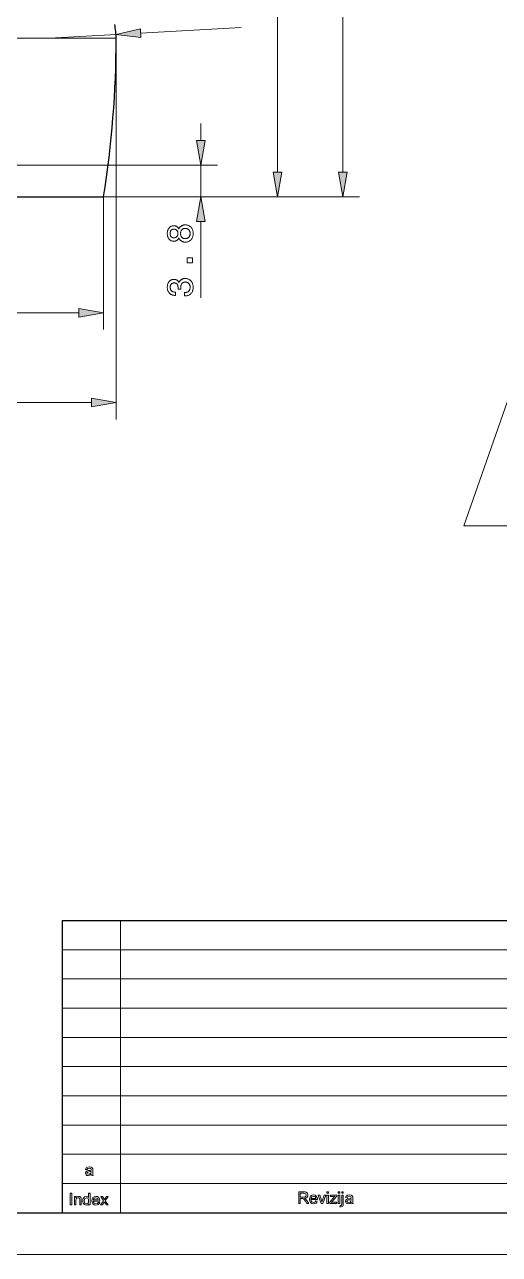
# Model space of a CAD drawing. Extents: x 0 to 297, y 0 to 532.
# Drawn here: x 137.9 to 194.8, y 0 to 147.3 of the extents above; entities that cross this region are included whole.
import ezdxf

# ---------------------------------------------------------------- set-up
doc = ezdxf.new("R2010")
doc.units = 0

msp = doc.modelspace()

# ---------------------------------------------------------------- linework, layer by layer
at = {"color": 7, "lineweight": 13}
for p, q in [((176.05, 129.66), (176.05, 274.25)), ((168.2, 129.66), (168.2, 186.25)), ((148.88, 145.71), (98.51, 145.71)), ((148.88, 145.71), (148.88, 100.05)), ((133.28, 130.51), (161.03, 130.51)), ((147.38, 126.71), (170.2, 126.71)), ((147.38, 126.71), (178.05, 126.71)), ((85.24, 112.83), (144.43, 112.83)), ((83.74, 102.05), (145.93, 102.05)), ((149.42, 40), (149.42, 5)), ((142.42, 36.5), (292, 36.5)), ((292, 33), (142.42, 33)), ((142.42, 29.5), (260.61, 29.5)), ((142.42, 26), (260.61, 26)), ((142.42, 22.5), (260.61, 22.5)), ((142.42, 19), (292, 19)), ((224.21, 15.5), (142.42, 15.5)), ((142.42, 12), (292, 12)), ((142.42, 8.5), (292, 8.5)), ((0, 0), (297, 0))]:
    msp.add_line(p, q, dxfattribs=at)
at = {"color": 7, "lineweight": 13, "ltscale": 0.2}
msp.add_line((140.88, 145.71), (148.87, 146.16), dxfattribs=at)
at = {"color": 7, "lineweight": 13, "ltscale": 0.30114}
msp.add_line((151.82, 146.32), (163.85, 147), dxfattribs=at)
at = {"color": 7, "lineweight": 13, "ltscale": 0.051139}
msp.add_line((159.03, 133.46), (159.03, 135.51), dxfattribs=at)
at = {"color": 7, "lineweight": 13, "ltscale": 0.095}
msp.add_line((159.03, 126.71), (159.03, 130.51), dxfattribs=at)
at = {"color": 7, "lineweight": 30}
for p, q in [((82.28, 126.71), (147.38, 126.71)), ((142.42, 40), (292, 40)), ((142.42, 40), (142.42, 5)), ((20, 5), (292, 5))]:
    msp.add_line(p, q, dxfattribs=at)
at = {"color": 7, "lineweight": 13, "ltscale": 0.397013}
msp.add_line((147.38, 126.71), (147.38, 110.83), dxfattribs=at)
at = {"color": 7, "lineweight": 13, "ltscale": 0.341064}
msp.add_line((147.38, 126.71), (161.03, 126.71), dxfattribs=at)
at = {"color": 7, "lineweight": 13, "ltscale": 0.228362}
msp.add_line((159.03, 114.62), (159.03, 123.75), dxfattribs=at)
at = {"color": 7, "lineweight": 13}
for points in [[(151.79, 146.84), (148.87, 146.16), (151.85, 145.8)], [(158.51, 133.46), (159.03, 130.51), (159.55, 133.46)], [(167.68, 129.66), (168.2, 126.71), (168.72, 129.66)], [(175.53, 129.66), (176.05, 126.71), (176.57, 129.66)], [(159.55, 123.75), (159.03, 126.71), (158.51, 123.75)], [(156.41, 121.78), (156.39, 121.74), (156.37, 121.7), (156.35, 121.67), (156.33, 121.64), (156.3, 121.6), (156.28, 121.58), (156.25, 121.55), (156.22, 121.52), (156.2, 121.5), (156.17, 121.48), (156.13, 121.46), (156.1, 121.45), (156.07, 121.43), (156.03, 121.42), (155.99, 121.41), (155.95, 121.4), (155.91, 121.39), (155.87, 121.39), (155.83, 121.38), (155.78, 121.38), (155.71, 121.38), (155.65, 121.39), (155.59, 121.41), (155.53, 121.42), (155.47, 121.45), (155.42, 121.47), (155.36, 121.51), (155.31, 121.55), (155.27, 121.59), (155.22, 121.64), (155.18, 121.69), (155.15, 121.75), (155.11, 121.81), (155.09, 121.87), (155.06, 121.94), (155.04, 122.01), (155.03, 122.08), (155.02, 122.15), (155.01, 122.23), (155.01, 122.31), (155.01, 122.4), (155.02, 122.47), (155.03, 122.55), (155.04, 122.62), (155.06, 122.69), (155.09, 122.76), (155.11, 122.82), (155.15, 122.88), (155.18, 122.93), (155.22, 122.99), (155.27, 123.04), (155.31, 123.08), (155.36, 123.12), (155.42, 123.15), (155.47, 123.18), (155.53, 123.2), (155.59, 123.22), (155.65, 123.23), (155.71, 123.24), (155.78, 123.24), (155.83, 123.24), (155.87, 123.24), (155.91, 123.23), (155.95, 123.23), (155.99, 123.22), (156.03, 123.21), (156.07, 123.2), (156.1, 123.18), (156.14, 123.16), (156.17, 123.15), (156.2, 123.13), (156.23, 123.1), (156.25, 123.08), (156.28, 123.05), (156.31, 123.02), (156.33, 122.99), (156.35, 122.96), (156.37, 122.93), (156.39, 122.89), (156.41, 122.85), (156.43, 122.9), (156.45, 122.94), (156.48, 122.99), (156.5, 123.03), (156.53, 123.07), (156.56, 123.1), (156.59, 123.14), (156.62, 123.17), (156.66, 123.2), (156.7, 123.22), (156.74, 123.25), (156.78, 123.27), (156.82, 123.29), (156.86, 123.3), (156.91, 123.32), (156.96, 123.33), (157.01, 123.34), (157.06, 123.34), (157.11, 123.35), (157.17, 123.35), (157.25, 123.34), (157.33, 123.34), (157.41, 123.32), (157.48, 123.3), (157.56, 123.28), (157.62, 123.25), (157.69, 123.21), (157.75, 123.17), (157.8, 123.12), (157.86, 123.07), (157.9, 123.01), (157.95, 122.95), (157.99, 122.88), (158.02, 122.81), (158.05, 122.74), (158.07, 122.66), (158.09, 122.58), (158.1, 122.5), (158.11, 122.41), (158.11, 122.31), (158.11, 122.22), (158.1, 122.13), (158.09, 122.05), (158.07, 121.97), (158.05, 121.89), (158.02, 121.82), (157.99, 121.75), (157.95, 121.68), (157.9, 121.62), (157.86, 121.56), (157.8, 121.51), (157.75, 121.46), (157.69, 121.42), (157.62, 121.38), (157.56, 121.35), (157.48, 121.33), (157.41, 121.31), (157.33, 121.29), (157.25, 121.29), (157.17, 121.28), (157.11, 121.28), (157.06, 121.29), (157.01, 121.29), (156.96, 121.3), (156.91, 121.31), (156.86, 121.33), (156.82, 121.34), (156.78, 121.36), (156.74, 121.38), (156.7, 121.41), (156.66, 121.43), (156.62, 121.46), (156.59, 121.49), (156.56, 121.53), (156.53, 121.56), (156.5, 121.6), (156.48, 121.64), (156.45, 121.69), (156.43, 121.73)], [(155.82, 121.79), (155.86, 121.79), (155.9, 121.8), (155.94, 121.81), (155.97, 121.82), (156.01, 121.83), (156.04, 121.84), (156.07, 121.86), (156.11, 121.88), (156.13, 121.91), (156.16, 121.94), (156.19, 121.96), (156.21, 122), (156.23, 122.03), (156.24, 122.06), (156.26, 122.1), (156.27, 122.14), (156.28, 122.18), (156.29, 122.22), (156.29, 122.27), (156.29, 122.31), (156.29, 122.36), (156.29, 122.41), (156.28, 122.45), (156.27, 122.49), (156.26, 122.53), (156.24, 122.57), (156.23, 122.6), (156.21, 122.63), (156.19, 122.66), (156.16, 122.69), (156.13, 122.72), (156.11, 122.75), (156.07, 122.77), (156.04, 122.79), (156.01, 122.8), (155.97, 122.81), (155.94, 122.82), (155.9, 122.83), (155.86, 122.84), (155.82, 122.84), (155.77, 122.84), (155.73, 122.83), (155.69, 122.82), (155.66, 122.81), (155.62, 122.8), (155.59, 122.79), (155.56, 122.77), (155.53, 122.75), (155.5, 122.72), (155.48, 122.7), (155.45, 122.67), (155.43, 122.64), (155.41, 122.6), (155.4, 122.57), (155.38, 122.53), (155.37, 122.49), (155.36, 122.45), (155.36, 122.41), (155.35, 122.36), (155.35, 122.31), (155.35, 122.27), (155.36, 122.22), (155.36, 122.18), (155.37, 122.14), (155.38, 122.1), (155.4, 122.06), (155.41, 122.03), (155.43, 121.99), (155.45, 121.96), (155.48, 121.93), (155.5, 121.91), (155.53, 121.88), (155.56, 121.86), (155.59, 121.84), (155.62, 121.83), (155.66, 121.82), (155.69, 121.81), (155.73, 121.8), (155.77, 121.79)], [(157.16, 121.7), (157.21, 121.7), (157.26, 121.7), (157.31, 121.71), (157.36, 121.72), (157.4, 121.74), (157.45, 121.76), (157.49, 121.78), (157.52, 121.8), (157.56, 121.83), (157.59, 121.86), (157.62, 121.9), (157.65, 121.93), (157.67, 121.97), (157.69, 122.02), (157.71, 122.06), (157.73, 122.11), (157.74, 122.15), (157.74, 122.2), (157.75, 122.26), (157.75, 122.31), (157.75, 122.37), (157.74, 122.42), (157.74, 122.47), (157.73, 122.52), (157.71, 122.57), (157.69, 122.61), (157.67, 122.66), (157.65, 122.69), (157.62, 122.73), (157.59, 122.77), (157.56, 122.8), (157.52, 122.83), (157.49, 122.85), (157.45, 122.87), (157.4, 122.89), (157.36, 122.91), (157.31, 122.92), (157.26, 122.92), (157.21, 122.93), (157.16, 122.93), (157.11, 122.93), (157.06, 122.92), (157.01, 122.92), (156.97, 122.91), (156.93, 122.89), (156.89, 122.87), (156.85, 122.85), (156.82, 122.83), (156.79, 122.8), (156.75, 122.77), (156.73, 122.73), (156.7, 122.7), (156.68, 122.66), (156.66, 122.62), (156.64, 122.57), (156.63, 122.52), (156.62, 122.48), (156.61, 122.42), (156.61, 122.37), (156.61, 122.31), (156.61, 122.26), (156.61, 122.2), (156.62, 122.15), (156.63, 122.1), (156.64, 122.06), (156.66, 122.01), (156.68, 121.97), (156.7, 121.93), (156.73, 121.9), (156.75, 121.86), (156.79, 121.83), (156.82, 121.8), (156.85, 121.78), (156.89, 121.76), (156.93, 121.74), (156.97, 121.72), (157.01, 121.71), (157.06, 121.7), (157.11, 121.7)], [(158.03, 118.82), (157.38, 118.82), (157.38, 119.42), (158.03, 119.42)], [(157.09, 114.83), (157.09, 115.23), (157.15, 115.23), (157.21, 115.24), (157.26, 115.25), (157.32, 115.26), (157.37, 115.27), (157.41, 115.29), (157.46, 115.32), (157.5, 115.34), (157.54, 115.37), (157.58, 115.4), (157.61, 115.44), (157.64, 115.47), (157.67, 115.51), (157.69, 115.56), (157.71, 115.6), (157.72, 115.65), (157.73, 115.7), (157.74, 115.76), (157.75, 115.81), (157.75, 115.87), (157.75, 115.93), (157.74, 115.98), (157.74, 116.04), (157.73, 116.09), (157.71, 116.13), (157.69, 116.18), (157.67, 116.22), (157.65, 116.26), (157.62, 116.3), (157.59, 116.34), (157.56, 116.37), (157.52, 116.4), (157.49, 116.42), (157.45, 116.44), (157.4, 116.46), (157.36, 116.48), (157.31, 116.49), (157.26, 116.5), (157.21, 116.5), (157.16, 116.51), (157.11, 116.5), (157.06, 116.5), (157.02, 116.49), (156.98, 116.48), (156.93, 116.46), (156.9, 116.45), (156.86, 116.42), (156.83, 116.4), (156.8, 116.37), (156.77, 116.34), (156.74, 116.3), (156.72, 116.27), (156.7, 116.23), (156.68, 116.18), (156.66, 116.14), (156.65, 116.09), (156.64, 116.04), (156.63, 115.98), (156.63, 115.93), (156.63, 115.87), (156.63, 115.86), (156.63, 115.85), (156.63, 115.84), (156.63, 115.83), (156.63, 115.82), (156.63, 115.81), (156.63, 115.81), (156.63, 115.8), (156.63, 115.79), (156.63, 115.78), (156.63, 115.77), (156.63, 115.76), (156.63, 115.75), (156.63, 115.74), (156.63, 115.72), (156.63, 115.71), (156.63, 115.7), (156.63, 115.69), (156.63, 115.67), (156.64, 115.66), (156.3, 115.66), (156.3, 115.67), (156.3, 115.67), (156.3, 115.68), (156.3, 115.69), (156.3, 115.7), (156.3, 115.71), (156.3, 115.72), (156.3, 115.73), (156.3, 115.74), (156.3, 115.74), (156.3, 115.75), (156.3, 115.76), (156.3, 115.77), (156.3, 115.78), (156.3, 115.79), (156.3, 115.79), (156.3, 115.8), (156.3, 115.81), (156.3, 115.82), (156.3, 115.82), (156.3, 115.88), (156.3, 115.93), (156.29, 115.98), (156.28, 116.03), (156.27, 116.08), (156.26, 116.12), (156.24, 116.16), (156.23, 116.19), (156.21, 116.22), (156.19, 116.25), (156.16, 116.28), (156.13, 116.3), (156.11, 116.33), (156.07, 116.34), (156.04, 116.36), (156, 116.37), (155.96, 116.38), (155.92, 116.39), (155.88, 116.39), (155.83, 116.39), (155.79, 116.39), (155.75, 116.39), (155.71, 116.38), (155.67, 116.37), (155.63, 116.36), (155.6, 116.34), (155.57, 116.33), (155.54, 116.31), (155.51, 116.28), (155.48, 116.26), (155.46, 116.23), (155.44, 116.2), (155.42, 116.17), (155.41, 116.13), (155.39, 116.09), (155.38, 116.05), (155.37, 116.01), (155.37, 115.96), (155.36, 115.92), (155.36, 115.87), (155.36, 115.81), (155.37, 115.76), (155.38, 115.71), (155.39, 115.66), (155.4, 115.61), (155.42, 115.57), (155.44, 115.53), (155.47, 115.5), (155.49, 115.46), (155.52, 115.43), (155.56, 115.4), (155.6, 115.38), (155.64, 115.36), (155.68, 115.34), (155.72, 115.32), (155.77, 115.31), (155.83, 115.3), (155.88, 115.29), (155.94, 115.28), (156, 115.28), (156, 114.9), (155.97, 114.9), (155.88, 114.9), (155.8, 114.91), (155.72, 114.92), (155.65, 114.94), (155.58, 114.96), (155.51, 114.99), (155.44, 115.02), (155.38, 115.06), (155.32, 115.11), (155.27, 115.16), (155.22, 115.21), (155.18, 115.26), (155.14, 115.33), (155.1, 115.39), (155.07, 115.46), (155.05, 115.53), (155.03, 115.6), (155.02, 115.68), (155.01, 115.76), (155.01, 115.85), (155.01, 115.94), (155.02, 116.02), (155.03, 116.1), (155.04, 116.18), (155.06, 116.25), (155.08, 116.32), (155.11, 116.39), (155.14, 116.45), (155.18, 116.51), (155.22, 116.56), (155.26, 116.61), (155.31, 116.65), (155.36, 116.69), (155.42, 116.72), (155.48, 116.75), (155.54, 116.77), (155.6, 116.79), (155.67, 116.8), (155.74, 116.81), (155.82, 116.81), (155.86, 116.81), (155.9, 116.81), (155.94, 116.8), (155.98, 116.8), (156.02, 116.79), (156.05, 116.78), (156.09, 116.76), (156.12, 116.75), (156.15, 116.73), (156.19, 116.72), (156.22, 116.7), (156.24, 116.67), (156.27, 116.65), (156.3, 116.62), (156.32, 116.6), (156.34, 116.57), (156.37, 116.54), (156.39, 116.5), (156.4, 116.47), (156.42, 116.43), (156.44, 116.48), (156.46, 116.52), (156.48, 116.57), (156.51, 116.61), (156.53, 116.65), (156.56, 116.68), (156.59, 116.71), (156.63, 116.74), (156.66, 116.77), (156.7, 116.8), (156.73, 116.82), (156.77, 116.84), (156.82, 116.86), (156.86, 116.88), (156.91, 116.89), (156.95, 116.91), (157, 116.91), (157.05, 116.92), (157.1, 116.92), (157.16, 116.93), (157.24, 116.92), (157.32, 116.91), (157.4, 116.9), (157.48, 116.88), (157.55, 116.85), (157.62, 116.82), (157.68, 116.78), (157.74, 116.74), (157.8, 116.69), (157.85, 116.63), (157.9, 116.57), (157.95, 116.5), (157.99, 116.44), (158.02, 116.36), (158.05, 116.29), (158.07, 116.21), (158.09, 116.12), (158.1, 116.03), (158.11, 115.94), (158.11, 115.85), (158.11, 115.75), (158.1, 115.67), (158.09, 115.58), (158.07, 115.5), (158.05, 115.43), (158.02, 115.36), (157.98, 115.29), (157.94, 115.22), (157.89, 115.16), (157.84, 115.11), (157.79, 115.05), (157.73, 115.01), (157.66, 114.96), (157.59, 114.93), (157.52, 114.9), (157.45, 114.87), (157.37, 114.85), (157.29, 114.84), (157.2, 114.83), (157.12, 114.83)], [(144.43, 112.31), (147.38, 112.83), (144.43, 113.35)], [(145.93, 101.53), (148.88, 102.05), (145.93, 102.57)], [(145.9, 9.6), (145.72, 9.48), (145.54, 9.44), (145.39, 9.46), (145.29, 9.52), (145.2, 9.73), (145.24, 9.87), (145.32, 9.96), (145.44, 10.02), (145.59, 10.05), (145.76, 10.07), (145.88, 10.1), (145.88, 10.15), (145.84, 10.28), (145.65, 10.34), (145.48, 10.3), (145.4, 10.16), (145.22, 10.18), (145.3, 10.36), (145.45, 10.46), (145.68, 10.49), (145.9, 10.46), (146.02, 10.38), (146.07, 10.27), (146.08, 10.11), (146.08, 9.9), (146.08, 9.71), (146.09, 9.6), (146.14, 9.46), (145.96, 9.46)], [(145.88, 9.95), (145.77, 9.92), (145.61, 9.89), (145.47, 9.86), (145.4, 9.81), (145.38, 9.74), (145.43, 9.64), (145.58, 9.6), (145.75, 9.64), (145.86, 9.75), (145.88, 9.89)], [(170.76, 6.09), (170.76, 7.49), (171.37, 7.49), (171.53, 7.48), (171.64, 7.45), (171.79, 7.32), (171.85, 7.11), (171.83, 6.97), (171.76, 6.86), (171.64, 6.78), (171.47, 6.73), (171.58, 6.66), (171.73, 6.47), (171.96, 6.09), (171.74, 6.09), (171.56, 6.38), (171.43, 6.58), (171.34, 6.67), (171.26, 6.71), (171.16, 6.71), (170.95, 6.71), (170.95, 6.09)], [(174.14, 7.32), (174.14, 7.49), (174.31, 7.49), (174.31, 7.32)], [(175.5, 7.32), (175.5, 7.49), (175.67, 7.49), (175.67, 7.32)], [(175.91, 7.32), (175.91, 7.49), (176.08, 7.49), (176.08, 7.32)], [(143.38, 5.92), (143.38, 7.32), (143.57, 7.32), (143.57, 5.92)], [(143.88, 5.92), (143.88, 6.93), (144.06, 6.93), (144.06, 6.79), (144.19, 6.91), (144.37, 6.95), (144.53, 6.92), (144.64, 6.83), (144.69, 6.7), (144.7, 6.54), (144.7, 5.92), (144.52, 5.92), (144.52, 6.53), (144.51, 6.68), (144.44, 6.76), (144.32, 6.79), (144.14, 6.73), (144.08, 6.63), (144.06, 6.46), (144.06, 5.92)], [(145.59, 5.92), (145.59, 6.07), (145.48, 5.94), (145.32, 5.9), (145.1, 5.97), (144.95, 6.15), (144.91, 6.28), (144.89, 6.42), (144.91, 6.57), (144.94, 6.7), (145.09, 6.88), (145.32, 6.95), (145.48, 6.91), (145.59, 6.8), (145.59, 7.32), (145.77, 7.32), (145.77, 5.92)], [(145.07, 6.42), (145.09, 6.26), (145.15, 6.15), (145.33, 6.05), (145.52, 6.14), (145.58, 6.25), (145.59, 6.41), (145.58, 6.58), (145.52, 6.7), (145.33, 6.79), (145.14, 6.7), (145.09, 6.59)], [(146.74, 6.23), (146.91, 6.21), (146.85, 6.08), (146.75, 5.98), (146.62, 5.92), (146.46, 5.9), (146.25, 5.93), (146.1, 6.04), (146, 6.2), (145.96, 6.42), (146, 6.64), (146.1, 6.81), (146.25, 6.91), (146.45, 6.95), (146.63, 6.92), (146.79, 6.81), (146.88, 6.65), (146.92, 6.43), (146.92, 6.39), (146.14, 6.39), (146.17, 6.24), (146.24, 6.14), (146.46, 6.05), (146.63, 6.1)], [(146.14, 6.54), (146.74, 6.54), (146.67, 6.71), (146.45, 6.79), (146.23, 6.72)], [(147.01, 5.92), (147.37, 6.43), (147.03, 6.93), (147.24, 6.93), (147.41, 6.69), (147.48, 6.58), (147.56, 6.68), (147.73, 6.93), (147.94, 6.93), (147.58, 6.43), (147.93, 5.92), (147.72, 5.92), (147.51, 6.22), (147.48, 6.27), (147.22, 5.92)], [(170.95, 6.87), (171.34, 6.87), (171.52, 6.89), (171.62, 6.98), (171.65, 7.11), (171.59, 7.27), (171.38, 7.34), (170.95, 7.34)], [(172.81, 6.4), (172.98, 6.38), (172.92, 6.25), (172.83, 6.15), (172.69, 6.09), (172.53, 6.07), (172.33, 6.11), (172.17, 6.21), (172.07, 6.37), (172.04, 6.59), (172.07, 6.81), (172.17, 6.98), (172.33, 7.09), (172.52, 7.12), (172.71, 7.09), (172.86, 6.99), (172.96, 6.82), (172.99, 6.6), (172.99, 6.56), (172.21, 6.56), (172.24, 6.42), (172.31, 6.31), (172.53, 6.23), (172.7, 6.27)], [(172.21, 6.71), (172.82, 6.71), (172.75, 6.88), (172.52, 6.97), (172.31, 6.9)], [(173.45, 6.09), (173.09, 7.1), (173.27, 7.1), (173.48, 6.5), (173.54, 6.29), (173.61, 6.48), (173.82, 7.1), (174, 7.1), (173.66, 6.09)], [(174.14, 6.09), (174.14, 7.1), (174.31, 7.1), (174.31, 6.09)], [(174.47, 6.09), (174.47, 6.24), (175.08, 6.97), (174.9, 6.95), (174.53, 6.95), (174.53, 7.1), (175.32, 7.1), (175.32, 6.99), (174.78, 6.35), (174.68, 6.23), (174.89, 6.25), (175.34, 6.25), (175.34, 6.09)], [(175.5, 6.09), (175.5, 7.1), (175.67, 7.1), (175.67, 6.09)], [(175.7, 5.7), (175.73, 5.85), (175.81, 5.84), (175.88, 5.87), (175.91, 6.05), (175.91, 7.1), (176.08, 7.1), (176.08, 6.04), (176.07, 5.88), (176.03, 5.78), (175.83, 5.68)], [(177.07, 6.23), (176.88, 6.11), (176.7, 6.07), (176.56, 6.09), (176.45, 6.15), (176.37, 6.36), (176.4, 6.49), (176.48, 6.59), (176.6, 6.65), (176.75, 6.67), (176.92, 6.7), (177.05, 6.73), (177.05, 6.77), (177, 6.91), (176.81, 6.97), (176.64, 6.93), (176.56, 6.79), (176.38, 6.81), (176.46, 6.98), (176.61, 7.09), (176.85, 7.12), (177.06, 7.09), (177.18, 7.01), (177.23, 6.89), (177.24, 6.74), (177.24, 6.52), (177.24, 6.34), (177.25, 6.23), (177.3, 6.09), (177.12, 6.09)], [(177.05, 6.58), (176.93, 6.55), (176.77, 6.52), (176.63, 6.49), (176.56, 6.44), (176.54, 6.37), (176.59, 6.27), (176.74, 6.23), (176.91, 6.27), (177.02, 6.37), (177.05, 6.52)]]:
    msp.add_lwpolyline(points, close=True, dxfattribs=at)
msp.add_lwpolyline([(203.67, 124.81), (190.55, 87.29), (218.9, 87.29)], dxfattribs=at)
at = {"color": 7, "lineweight": 30}
for centre, radius, start, end in [((140.88, 145.71), 8, 0, 11.8123), ((27.8, 145.71), 121.08, 350.972, 360)]:
    msp.add_arc(centre, radius, start, end, dxfattribs=at)
at = {"color": 7, "lineweight": 13}
for points in [[(151.79, 146.84), (148.87, 146.16), (151.79, 146.84), (151.85, 145.8)], [(158.51, 133.46), (159.03, 130.51), (158.51, 133.46), (159.55, 133.46)], [(167.68, 129.66), (168.2, 126.71), (167.68, 129.66), (168.72, 129.66)], [(175.53, 129.66), (176.05, 126.71), (175.53, 129.66), (176.57, 129.66)], [(159.55, 123.75), (159.03, 126.71), (159.55, 123.75), (158.51, 123.75)], [(144.43, 112.31), (147.38, 112.83), (144.43, 112.31), (144.43, 113.35)], [(145.93, 101.53), (148.88, 102.05), (145.93, 101.53), (145.93, 102.57)]]:
    msp.add_solid(points, dxfattribs=at)

doc.saveas('drawing.dxf')
